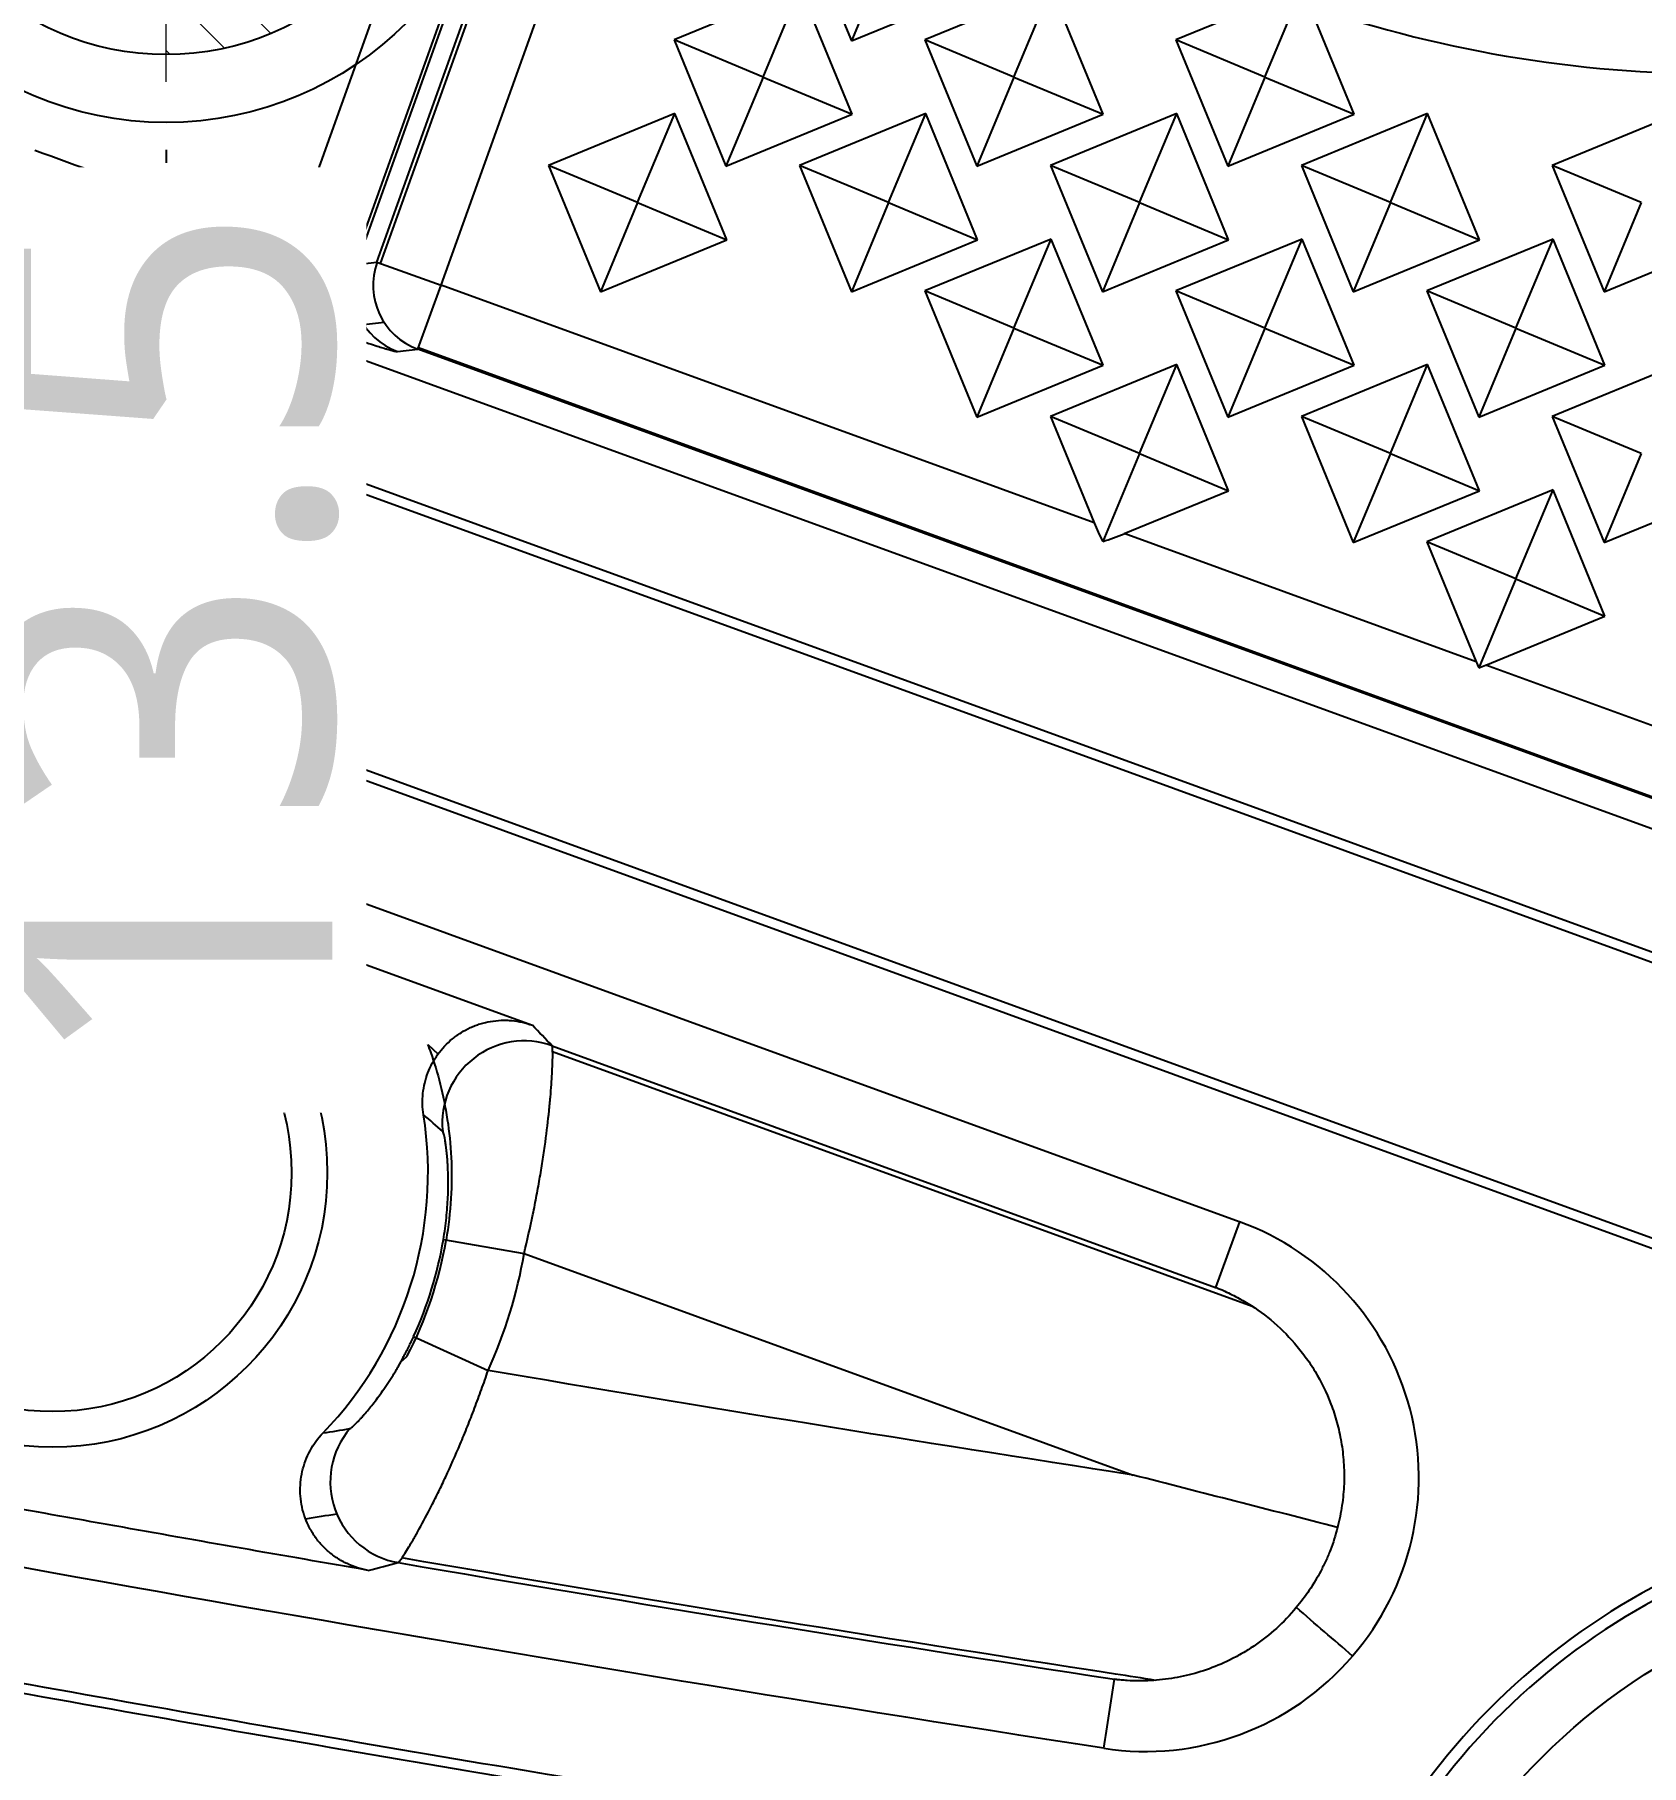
# Model space of a CAD drawing. Header units: millimetres. Extents: x 2519 to 3162, y 2051 to 2506.
# Drawn here: x 2798.95 to 2810.78, y 2238.45 to 2251.2 of the extents above; entities that cross this region are included whole.
import ezdxf
from ezdxf.enums import TextEntityAlignment as Align
from ezdxf.lldxf.tags import DXFTag

# ---------------------------------------------------------------- set-up
doc = ezdxf.new("R2010")
doc.units = ezdxf.units.MM
doc.linetypes.add('CENTER', pattern=[50.8, 31.75, -6.35, 6.35, -6.35])
doc.layers.add('20', color=7, linetype='Continuous', true_color=0xffffff)
doc.layers.add('dim', color=82, linetype='Continuous', lineweight=9)
doc.layers.add('epin', color=13, linetype='Continuous', lineweight=9)
doc.styles.add('Capful-A', font='')
doc.styles.add('TXT05', font='txt.shx', dxfattribs={"width": 0.5, "bigfont": 'gbcbig.shx'})
doc.styles.get('Capful-A').set_extended_font_data('Microsoft YaHei')
tags = doc.linetypes.add('DASHED', pattern=[25.72, 12.86, -12.86]).pattern_tags.tags
tags[6:7] = [DXFTag(74, 4), DXFTag(75, 0), DXFTag(340, '0'), DXFTag(46, 0.0), DXFTag(50, 0.0), DXFTag(44, 0.0), DXFTag(45, 0.0)]
tags[4:5] = [DXFTag(74, 4), DXFTag(75, 0), DXFTag(340, '0'), DXFTag(46, 0.0), DXFTag(50, 0.0), DXFTag(44, 0.0), DXFTag(45, 0.0)]
doc.dimstyles.new('Capful-A-1.0', dxfattribs={"dimtxt": 2.5, "dimasz": 2.5, "dimexe": 1.5, "dimexo": 1, "dimgap": 1.5, "dimtad": 0, "dimdsep": 46, "dimtxsty": 'Capful-A', "dimcen": 0, "dimclrt": 2, "dimazin": 2, "dimtfac": 1, "dimtmove": 0, "dimatfit": 3, "dimfxl": 0, "dimtolj": 1, "dimtzin": 0, "dimarcsym": 0})
doc.dimstyles.new('Capful-A-2.5', dxfattribs={"dimscale": 2.5, "dimtxt": 2.5, "dimasz": 2.5, "dimexe": 1.5, "dimexo": 1, "dimgap": 1.5, "dimtad": 0, "dimdsep": 46, "dimtxsty": 'Capful-A', "dimcen": 0, "dimclrt": 2, "dimazin": 2, "dimtfac": 1, "dimtmove": 0, "dimatfit": 3, "dimfxl": 0, "dimtolj": 1, "dimtzin": 0, "dimarcsym": 0})

# ---------------------------------------------------------------- blocks, each defined once
blk = doc.blocks.new('epin_ejp_4')
at = {"layer": 'epin'}
h = blk.add_hatch(dxfattribs=at)
h.set_pattern_fill('_ANSI31', color=123, scale=0.1, angle=90)
h.set_pattern_definition([(135, (-3800.9753, 4044.38832), (-0.224506403, -0.224506403), [])])
h.paths.add_polyline_path([(0, 2, 0.414214), (-2, 0), (0, 0)])
h.paths.add_polyline_path([(2, 0), (0, 0), (0, -2, 0.414214)])
at = {"layer": 'epin', "color": 1, "linetype": 'CENTER', "ltscale": 0.08}
for p, q in [((0, -2.2), (0, 2.2)), ((-2.2, 0), (2.2, 0))]:
    blk.add_line(p, q, dxfattribs=at)
at = {"layer": 'epin'}
blk.add_circle((0, 0), 2, dxfattribs=at)
at = {"layer": 'epin', "color": 6, "style": 'TXT05', "width": 0.5}
blk.add_text('%%c4', height=1.4, dxfattribs=at).set_placement((0.663, 0.9), align=Align.MIDDLE)
blk = doc.blocks.new('*D124')
at = {"layer": 'Defpoints', "color": 0, "transparency": 16777216}
for p in [(2813.414, 2279.55), (2813.414, 2169.55)]:
    blk.add_point(p, dxfattribs=at)
at = {"layer": 'dim', "color": 0, "lineweight": -2, "transparency": 16777216}
blk.add_line((2813.414, 2168.301), (2813.414, 2159.55), dxfattribs=at)
at = {"layer": 'dim', "color": 2, "transparency": 16777216, "insert": (2813.414, 2156.239), "char_height": 6.25, "attachment_point": 5, "rotation": 90, "style": 'Capful-A', "bg_fill": 3, "box_fill_scale": 1.1, "bg_fill_color": 256, "bg_fill_true_color": 13158600, "bg_fill_transparency": 0}
blk.add_mtext('\\A1;0', dxfattribs=at)
at = {"layer": 'Defpoints', "color": 0, "transparency": 16777216}
blk.add_point((2813.414, 2159.55), dxfattribs=at)
blk = doc.blocks.new('*D163')
at = {"layer": 'Defpoints', "color": 0, "transparency": 16777216}
for p in [(2813.414, 2279.55), (2760.15, 2247.39), (2760.671, 2247.39)]:
    blk.add_point(p, dxfattribs=at)
at = {"layer": 'dim', "color": 0, "lineweight": -2, "transparency": 16777216}
blk.add_line((2760.65, 2247.39), (2760.671, 2247.39), dxfattribs=at)
at = {"layer": 'dim', "color": 2, "transparency": 16777216, "insert": (2765.261, 2247.39), "char_height": 2.5, "attachment_point": 5, "style": 'Capful-A', "bg_fill": 3, "box_fill_scale": 1.1, "bg_fill_color": 256, "bg_fill_true_color": 13158600, "bg_fill_transparency": 0}
blk.add_mtext('\\A1;32.16', dxfattribs=at)
blk = doc.blocks.new('*D164')
at = {"layer": 'Defpoints', "color": 0, "transparency": 16777216}
for p in [(2813.414, 2279.55), (2757.95, 2245.19), (2757.95, 2244.41)]:
    blk.add_point(p, dxfattribs=at)
at = {"layer": 'dim', "color": 0, "lineweight": -2, "transparency": 16777216}
blk.add_line((2757.95, 2244.69), (2757.95, 2244.41), dxfattribs=at)
at = {"layer": 'dim', "color": 2, "transparency": 16777216, "insert": (2757.95, 2239.845), "char_height": 2.5, "attachment_point": 5, "rotation": 90, "style": 'Capful-A', "bg_fill": 3, "box_fill_scale": 1.1, "bg_fill_color": 256, "bg_fill_true_color": 13158600, "bg_fill_transparency": 0}
blk.add_mtext('\\A1;55.46', dxfattribs=at)
blk = doc.blocks.new('*D165')
at = {"layer": 'Defpoints', "color": 0, "transparency": 16777216}
for p in [(2813.414, 2279.55), (2799.914, 2250.85)]:
    blk.add_point(p, dxfattribs=at)
at = {"layer": 'dim', "color": 0, "lineweight": -2, "transparency": 16777216}
blk.add_line((2799.914, 2250.35), (2799.914, 2250.254), dxfattribs=at)
at = {"layer": 'dim', "color": 2, "transparency": 16777216, "insert": (2799.914, 2246.739), "char_height": 2.5, "attachment_point": 5, "rotation": 90, "style": 'Capful-A', "bg_fill": 3, "box_fill_scale": 1.1, "bg_fill_color": 256, "bg_fill_true_color": 13158600, "bg_fill_transparency": 0}
blk.add_mtext('\\A1;13.5', dxfattribs=at)
at = {"layer": 'Defpoints', "color": 0, "transparency": 16777216}
blk.add_point((2799.914, 2250.254), dxfattribs=at)
blk = doc.blocks.new('*D192')
at = {"layer": 'Defpoints', "color": 0, "transparency": 16777216}
for p in [(2813.414, 2279.55), (2778.414, 2255.55), (2778.414, 2254.62)]:
    blk.add_point(p, dxfattribs=at)
at = {"layer": 'dim', "color": 0, "lineweight": -2, "transparency": 16777216}
blk.add_line((2778.414, 2255.05), (2778.414, 2254.62), dxfattribs=at)
at = {"layer": 'dim', "color": 2, "transparency": 16777216, "insert": (2778.414, 2252.416), "char_height": 2.5, "attachment_point": 5, "rotation": 90, "style": 'Capful-A', "bg_fill": 3, "box_fill_scale": 1.1, "bg_fill_color": 256, "bg_fill_true_color": 13158600, "bg_fill_transparency": 0}
blk.add_mtext('\\A1;35', dxfattribs=at)

msp = doc.modelspace()

# ---------------------------------------------------------------- linework, layer by layer
at = {"layer": '20', "color": 7, "linetype": 'Continuous'}
for p, q in [((2800.84, 2249.657), (2802.826, 2255.199)), ((2801.292, 2249.507), (2803.28, 2255.053)), ((2801.318, 2249.505), (2803.296, 2255.023)), ((2801.467, 2249.522), (2803.38, 2254.861)), ((2803.404, 2254.853), (2801.491, 2249.513)), ((2801.94, 2249.353), (2803.853, 2254.692)), ((2804.577, 2252.081), (2804.96, 2251.152)), ((2805.233, 2251.808), (2804.96, 2251.152)), ((2804.583, 2251.54), (2803.654, 2251.158)), ((2804.31, 2250.884), (2804.583, 2251.54)), ((2804.965, 2250.611), (2804.583, 2251.54)), ((2804.96, 2251.152), (2805.889, 2251.534)), ((2806.431, 2251.54), (2805.501, 2251.158)), ((2806.157, 2250.884), (2806.431, 2251.54)), ((2806.813, 2250.611), (2806.431, 2251.54)), ((2808.132, 2251.48), (2807.349, 2251.158)), ((2808.005, 2250.884), (2808.276, 2251.534)), ((2808.661, 2250.611), (2808.332, 2251.409)), ((2804.31, 2250.884), (2803.654, 2251.158)), ((2803.654, 2251.158), (2804.036, 2250.228)), ((2806.157, 2250.884), (2805.501, 2251.158)), ((2805.501, 2251.158), (2805.884, 2250.228)), ((2808.005, 2250.884), (2807.349, 2251.158)), ((2807.349, 2251.158), (2807.731, 2250.228)), ((2804.31, 2250.884), (2804.036, 2250.228)), ((2804.31, 2250.884), (2804.965, 2250.611)), ((2806.157, 2250.884), (2805.884, 2250.228)), ((2806.157, 2250.884), (2806.813, 2250.611)), ((2808.005, 2250.884), (2807.731, 2250.228)), ((2808.005, 2250.884), (2808.661, 2250.611)), ((2803.659, 2250.616), (2802.73, 2250.234)), ((2803.386, 2249.96), (2803.659, 2250.616)), ((2804.042, 2249.687), (2803.659, 2250.616)), ((2804.036, 2250.228), (2804.965, 2250.611)), ((2805.507, 2250.616), (2804.577, 2250.234)), ((2805.233, 2249.96), (2805.507, 2250.616)), ((2805.889, 2249.687), (2805.507, 2250.616)), ((2805.884, 2250.228), (2806.813, 2250.611)), ((2807.355, 2250.616), (2806.425, 2250.234)), ((2807.081, 2249.96), (2807.355, 2250.616)), ((2807.737, 2249.687), (2807.355, 2250.616)), ((2807.731, 2250.228), (2808.661, 2250.611)), ((2809.202, 2250.616), (2808.273, 2250.234)), ((2808.929, 2249.96), (2809.202, 2250.616)), ((2809.585, 2249.687), (2809.202, 2250.616)), ((2811.05, 2250.616), (2810.12, 2250.234)), ((2803.386, 2249.96), (2802.73, 2250.234)), ((2802.73, 2250.234), (2803.112, 2249.304)), ((2805.233, 2249.96), (2804.577, 2250.234)), ((2804.577, 2250.234), (2804.96, 2249.304)), ((2807.081, 2249.96), (2806.425, 2250.234)), ((2806.425, 2250.234), (2806.808, 2249.304)), ((2808.929, 2249.96), (2808.273, 2250.234)), ((2808.273, 2250.234), (2808.655, 2249.304)), ((2810.776, 2249.96), (2810.12, 2250.234)), ((2810.12, 2250.234), (2810.503, 2249.304)), ((2803.386, 2249.96), (2803.112, 2249.304)), ((2803.386, 2249.96), (2804.042, 2249.687)), ((2805.233, 2249.96), (2804.96, 2249.304)), ((2805.233, 2249.96), (2805.889, 2249.687)), ((2807.081, 2249.96), (2806.808, 2249.304)), ((2807.081, 2249.96), (2807.737, 2249.687)), ((2808.929, 2249.96), (2808.655, 2249.304)), ((2808.929, 2249.96), (2809.585, 2249.687)), ((2810.776, 2249.96), (2810.503, 2249.304)), ((2823.368, 2240.794), (2798.733, 2249.761)), ((2798.774, 2249.872), (2800.667, 2249.183)), ((2803.112, 2249.304), (2804.042, 2249.687)), ((2804.96, 2249.304), (2805.889, 2249.687)), ((2806.431, 2249.692), (2805.501, 2249.31)), ((2806.157, 2249.036), (2806.431, 2249.692)), ((2806.813, 2248.763), (2806.431, 2249.692)), ((2806.808, 2249.304), (2807.737, 2249.687)), ((2808.278, 2249.692), (2807.349, 2249.31)), ((2808.005, 2249.036), (2808.278, 2249.692)), ((2808.661, 2248.763), (2808.278, 2249.692)), ((2808.655, 2249.304), (2809.585, 2249.687)), ((2810.126, 2249.692), (2809.197, 2249.31)), ((2809.853, 2249.036), (2810.126, 2249.692)), ((2810.508, 2248.763), (2810.126, 2249.692)), ((2810.503, 2249.304), (2811.432, 2249.687)), ((2801.318, 2249.505), (2801.467, 2249.522)), ((2801.467, 2249.522), (2801.94, 2249.353)), ((2801.768, 2248.881), (2801.94, 2249.353)), ((2806.747, 2247.603), (2801.94, 2249.353)), ((2806.157, 2249.036), (2805.501, 2249.31)), ((2805.501, 2249.31), (2805.884, 2248.381)), ((2808.005, 2249.036), (2807.349, 2249.31)), ((2807.349, 2249.31), (2807.731, 2248.381)), ((2809.853, 2249.036), (2809.197, 2249.31)), ((2809.197, 2249.31), (2809.579, 2248.381)), ((2801.52, 2249.077), (2801.371, 2249.06)), ((2806.157, 2249.036), (2805.884, 2248.381)), ((2806.157, 2249.036), (2806.813, 2248.763)), ((2808.005, 2249.036), (2807.731, 2248.381)), ((2808.005, 2249.036), (2808.661, 2248.763)), ((2809.853, 2249.036), (2809.579, 2248.381)), ((2809.853, 2249.036), (2810.508, 2248.763)), ((2798.417, 2248.892), (2836.071, 2235.187)), ((2836.085, 2235.257), (2798.441, 2248.958)), ((2801.619, 2248.863), (2801.768, 2248.881)), ((2813.681, 2244.544), (2801.768, 2248.881)), ((2801.772, 2248.893), (2813.686, 2244.556)), ((2805.884, 2248.381), (2806.813, 2248.763)), ((2807.355, 2248.768), (2806.425, 2248.386)), ((2807.081, 2248.113), (2807.355, 2248.768)), ((2807.737, 2247.839), (2807.355, 2248.768)), ((2807.731, 2248.381), (2808.661, 2248.763)), ((2809.202, 2248.768), (2808.273, 2248.386)), ((2808.929, 2248.113), (2809.202, 2248.768)), ((2809.585, 2247.839), (2809.202, 2248.768)), ((2809.579, 2248.381), (2810.508, 2248.763)), ((2811.05, 2248.768), (2810.12, 2248.386)), ((2807.081, 2248.113), (2806.425, 2248.386)), ((2806.425, 2248.386), (2806.747, 2247.603)), ((2808.929, 2248.113), (2808.273, 2248.386)), ((2808.273, 2248.386), (2808.655, 2247.457)), ((2810.776, 2248.113), (2810.12, 2248.386)), ((2810.12, 2248.386), (2810.503, 2247.457)), ((2807.081, 2248.113), (2806.811, 2247.464)), ((2807.081, 2248.113), (2807.737, 2247.839)), ((2808.929, 2248.113), (2808.655, 2247.457)), ((2808.929, 2248.113), (2809.585, 2247.839)), ((2810.776, 2248.113), (2810.503, 2247.457)), ((2806.968, 2247.523), (2807.737, 2247.839)), ((2808.655, 2247.457), (2809.585, 2247.839)), ((2810.126, 2247.845), (2809.197, 2247.462)), ((2809.853, 2247.189), (2810.126, 2247.845)), ((2810.508, 2246.915), (2810.126, 2247.845)), ((2810.503, 2247.457), (2811.432, 2247.839)), ((2809.56, 2246.579), (2806.968, 2247.523)), ((2809.853, 2247.189), (2809.197, 2247.462)), ((2809.197, 2247.462), (2809.56, 2246.579)), ((2828.173, 2236.031), (2797.746, 2247.106)), ((2809.853, 2247.189), (2809.579, 2246.534)), ((2809.853, 2247.189), (2810.508, 2246.915)), ((2797.722, 2247.04), (2827.633, 2236.153)), ((2809.63, 2246.554), (2810.508, 2246.915)), ((2813.853, 2245.016), (2809.63, 2246.554)), ((2797.415, 2246.243), (2807.816, 2242.457)), ((2797.3, 2245.836), (2802.611, 2243.903)), ((2801.841, 2243.761), (2801.917, 2243.691)), ((2802.756, 2243.751), (2807.642, 2241.973)), ((2802.76, 2243.709), (2807.91, 2241.835)), ((2807.817, 2242.456), (2807.642, 2241.973)), ((2801.956, 2242.325), (2802.55, 2242.223)), ((2802.55, 2242.223), (2807.034, 2240.591)), ((2801.737, 2241.611), (2802.285, 2241.361)), ((2801.641, 2241.422), (2801.688, 2241.464))]:
    msp.add_line(p, q, dxfattribs=at)
at = {"layer": '20', "color": 8, "linetype": 'DASHED', "ltscale": 0.1}
msp.add_circle((2799.914, 2253.05), 2.5, dxfattribs=at)
at = {"layer": '20', "color": 7, "linetype": 'Continuous'}
for radius in [2.022, 1.759]:
    msp.add_circle((2799.079, 2242.817), radius, dxfattribs=at)
at = {"layer": '20', "color": 8, "linetype": 'DASHED', "ltscale": 0.2}
msp.add_circle((2813.225, 2235.33), 4.5, dxfattribs=at)
at = {"layer": '20', "color": 7, "linetype": 'Continuous'}
for centre, radius, start, end in [((2811.336, 2260.164), 9.256, 251.0644, 290.4559), ((2799.079, 2242.817), 2.764, 316.1012, 8.88), ((2807.131, 2240.57), 2.007, 319.1971, 70.0298), ((2799.079, 2242.817), 2.939, 332.5784, 350.2796), ((2799.079, 2242.817), 2.919, 335.5801, 350.2796), ((2799.079, 2242.817), 3.522, 335.5802, 350.2796), ((2813.225, 2235.33), 5.025, 16.9812, 147.7642), ((2813.225, 2235.33), 4.937, 16.6141, 148.1314)]:
    msp.add_arc(centre, radius, start, end, dxfattribs=at)
for centre, major_axis, ratio, start_param, end_param in [((2801.791, 2249.335), (-0.058, 0.499), 0.998295, 1.112092, 2.676545), ((2801.94, 2249.353), (0.058, -0.499), 0.998295, 4.253686, 5.818135), ((2807.067, 2247.486), (-0.356, 0.629), 0.327193, 1.204818, 1.42206), ((2806.617, 2247.65), (-0.771, -0.214), 0.292612, 1.74252, 1.959762), ((2809.88, 2246.463), (-0.356, 0.629), 0.327193, 1.204818, 1.276423), ((2809.279, 2246.681), (-0.771, -0.214), 0.292612, 1.888157, 1.959762), ((2802.55, 2243.185), (-0.44, -0.412), 0.998327, 3.611358, 5.63521), ((2801.725, 2240.54), (-0.158, 0.582), 0.998069, 0.596569, 2.706611), ((2807.124, 2240.564), (0.377, -1.973), 1, 5.941877, 6.957793)]:
    msp.add_ellipse(centre, major_axis=major_axis, ratio=ratio, start_param=start_param, end_param=end_param, dxfattribs=at)
for points, knots in [([(2798.947, 2250.347), (2799.263, 2250.232), (2799.579, 2250.117), (2800.21, 2249.888), (2800.525, 2249.773), (2800.84, 2249.658), (2800.84, 2249.658), (2800.84, 2249.658)], [0, 0, 0, 0, 0.501006, 0.501006, 0.999855, 0.999855, 1, 1, 1, 1]), ([(2800.839, 2249.655), (2800.842, 2249.654), (2800.849, 2249.651), (2800.859, 2249.648), (2800.87, 2249.644), (2800.88, 2249.64), (2800.891, 2249.636), (2800.902, 2249.632), (2800.912, 2249.629), (2800.923, 2249.625), (2800.934, 2249.621), (2800.944, 2249.617), (2800.955, 2249.613), (2800.966, 2249.609), (2800.977, 2249.606), (2800.987, 2249.602), (2800.998, 2249.598), (2801.009, 2249.595), (2801.02, 2249.591), (2801.03, 2249.587), (2801.041, 2249.584), (2801.052, 2249.58), (2801.062, 2249.576), (2801.073, 2249.573), (2801.083, 2249.569), (2801.093, 2249.566), (2801.103, 2249.563), (2801.114, 2249.559), (2801.124, 2249.556), (2801.133, 2249.553), (2801.143, 2249.55), (2801.153, 2249.547), (2801.162, 2249.544), (2801.171, 2249.541), (2801.18, 2249.538), (2801.189, 2249.535), (2801.198, 2249.533), (2801.206, 2249.53), (2801.215, 2249.528), (2801.223, 2249.525), (2801.23, 2249.523), (2801.238, 2249.521), (2801.245, 2249.519), (2801.252, 2249.517), (2801.259, 2249.515), (2801.265, 2249.513), (2801.271, 2249.512), (2801.277, 2249.51), (2801.283, 2249.509), (2801.288, 2249.508), (2801.292, 2249.507), (2801.297, 2249.506), (2801.301, 2249.505), (2801.305, 2249.505), (2801.308, 2249.504), (2801.311, 2249.504), (2801.313, 2249.504), (2801.315, 2249.504), (2801.317, 2249.504), (2801.318, 2249.504), (2801.318, 2249.505)], [0, 0, 0, 0, 0.014371, 0.028843, 0.043415, 0.058087, 0.072859, 0.087732, 0.102706, 0.117779, 0.132954, 0.148228, 0.163603, 0.179079, 0.194655, 0.210332, 0.22611, 0.241988, 0.257967, 0.274046, 0.290226, 0.306507, 0.322889, 0.339371, 0.355954, 0.372638, 0.389423, 0.406308, 0.423295, 0.440382, 0.457571, 0.47486, 0.49225, 0.509741, 0.527333, 0.545026, 0.562821, 0.580716, 0.598712, 0.616809, 0.635007, 0.653307, 0.671707, 0.690209, 0.708812, 0.727516, 0.746321, 0.765227, 0.784235, 0.803344, 0.822553, 0.841865, 0.861277, 0.880791, 0.900406, 0.920122, 0.939939, 0.959858, 0.979878, 1, 1, 1, 1]), ([(2800.667, 2249.183), (2800.677, 2249.179), (2800.697, 2249.172), (2800.727, 2249.161), (2800.756, 2249.151), (2800.785, 2249.141), (2800.813, 2249.13), (2800.841, 2249.12), (2800.868, 2249.111), (2800.895, 2249.101), (2800.921, 2249.092), (2800.946, 2249.083), (2800.971, 2249.074), (2800.995, 2249.065), (2801.019, 2249.057), (2801.042, 2249.049), (2801.065, 2249.041), (2801.087, 2249.033), (2801.108, 2249.026), (2801.129, 2249.019), (2801.149, 2249.012), (2801.169, 2249.005), (2801.187, 2248.998), (2801.206, 2248.992), (2801.223, 2248.986), (2801.263, 2248.973), (2801.294, 2248.962), (2801.319, 2248.953)], [0, 0, 0, 0, 0.041925, 0.083307, 0.124144, 0.164438, 0.204188, 0.243395, 0.28206, 0.320184, 0.357768, 0.394814, 0.431323, 0.467294, 0.502727, 0.537622, 0.571978, 0.605795, 0.639073, 0.671809, 0.704006, 0.735661, 0.766775, 0.797347, 0.827379, 0.856871, 1, 1, 1, 1]), ([(2801.319, 2248.953), (2801.329, 2248.95), (2801.367, 2248.937), (2801.423, 2248.919), (2801.479, 2248.901), (2801.517, 2248.889), (2801.55, 2248.879), (2801.575, 2248.872), (2801.591, 2248.868), (2801.598, 2248.867), (2801.601, 2248.866), (2801.604, 2248.865), (2801.606, 2248.865), (2801.609, 2248.864), (2801.611, 2248.864), (2801.613, 2248.864), (2801.615, 2248.863), (2801.616, 2248.863), (2801.618, 2248.863), (2801.618, 2248.863), (2801.619, 2248.863)], [0, 0, 0, 0, 0.054441, 0.221696, 0.358787, 0.465687, 0.542412, 0.684202, 0.767806, 0.788925, 0.810041, 0.831156, 0.852268, 0.873378, 0.894486, 0.915592, 0.936697, 0.957799, 0.9789, 1, 1, 1, 1]), ([(2806.818, 2238.579), (2802.356, 2239.267), (2793.77, 2240.783), (2781.911, 2243.397), (2774.644, 2245.377), (2771.174, 2246.433)], [0, 0, 0, 0, 0.333255, 0.666517, 1, 1, 1, 1]), ([(2770.916, 2245.56), (2770.916, 2245.56), (2772.973, 2244.934), (2777.114, 2243.754), (2783.39, 2242.172), (2789.716, 2240.753), (2796.101, 2239.47), (2802.207, 2238.382), (2806.198, 2237.749), (2808.03, 2237.474)], [0, 0, 0, 0, 0, 0.170443, 0.340915, 0.511386, 0.681821, 0.854117, 1, 1, 1, 1]), ([(2807.976, 2237.553), (2806.166, 2237.825), (2802.197, 2238.455), (2796.114, 2239.539), (2789.73, 2240.821), (2783.406, 2242.24), (2777.133, 2243.822), (2772.993, 2245.002), (2770.937, 2245.627)], [0, 0, 0, 0, 0.144416, 0.317008, 0.487737, 0.658501, 0.829265, 1, 1, 1, 1]), ([(2801.81, 2243.244), (2801.805, 2243.27), (2801.803, 2243.296), (2801.802, 2243.348), (2801.803, 2243.374), (2801.808, 2243.426), (2801.813, 2243.452), (2801.825, 2243.503), (2801.84, 2243.552), (2801.862, 2243.6), (2801.88, 2243.634), (2801.887, 2243.645), (2801.901, 2243.668), (2801.908, 2243.679), (2801.946, 2243.732), (2801.982, 2243.769), (2802.032, 2243.811), (2802.043, 2243.819), (2802.064, 2243.834), (2802.075, 2243.841), (2802.108, 2243.862), (2802.131, 2243.874), (2802.166, 2243.891), (2802.178, 2243.896), (2802.203, 2243.905), (2802.215, 2243.909), (2802.253, 2243.921), (2802.303, 2243.933), (2802.355, 2243.938), (2802.394, 2243.94), (2802.407, 2243.94), (2802.433, 2243.939), (2802.446, 2243.938), (2802.511, 2243.932), (2802.562, 2243.921), (2802.611, 2243.903)], [0, 0, 0, 0, 0.0625, 0.0625, 0.125, 0.125, 0.1875, 0.1875, 0.25, 0.3125, 0.3125, 0.34375, 0.34375, 0.375, 0.375, 0.5, 0.5, 0.53125, 0.53125, 0.5625, 0.5625, 0.625, 0.625, 0.65625, 0.65625, 0.6875, 0.6875, 0.75, 0.8125, 0.8125, 0.84375, 0.84375, 0.875, 0.875, 1, 1, 1, 1]), ([(2808.316, 2235.541), (2806.285, 2235.842), (2802.083, 2236.505), (2795.753, 2237.633), (2789.328, 2238.924), (2782.958, 2240.353), (2776.631, 2241.948), (2772.45, 2243.139), (2770.372, 2243.772)], [0, 0, 0, 0, 0.158381, 0.328156, 0.496098, 0.664074, 0.832051, 1, 1, 1, 1]), ([(2770.352, 2243.704), (2772.431, 2243.072), (2776.613, 2241.88), (2782.941, 2240.285), (2789.313, 2238.855), (2795.74, 2237.564), (2802.095, 2236.432), (2806.321, 2235.766), (2808.376, 2235.461)], [0, 0, 0, 0, 0.167643, 0.335315, 0.502985, 0.670621, 0.840087, 1, 1, 1, 1]), ([(2801.84, 2243.761), (2801.848, 2243.741), (2801.856, 2243.72), (2801.888, 2243.628), (2801.912, 2243.552), (2801.953, 2243.388), (2801.971, 2243.3), (2801.999, 2243.119), (2802.009, 2243.025), (2802.018, 2242.831), (2802.018, 2242.729), (2802.005, 2242.526), (2801.993, 2242.422), (2801.976, 2242.321)], [0, 0, 0, 0, 0.055722, 0.055722, 0.244448, 0.244448, 0.433174, 0.433174, 0.621899, 0.621899, 0.810625, 0.810625, 1, 1, 1, 1]), ([(2802.55, 2242.223), (2802.573, 2242.319), (2802.595, 2242.414), (2802.62, 2242.533), (2802.625, 2242.556), (2802.634, 2242.603), (2802.638, 2242.626), (2802.651, 2242.695), (2802.668, 2242.786), (2802.682, 2242.873), (2802.692, 2242.938), (2802.695, 2242.959), (2802.701, 2243.001), (2802.704, 2243.022), (2802.718, 2243.125), (2802.727, 2243.201), (2802.738, 2243.307), (2802.741, 2243.341), (2802.747, 2243.406), (2802.749, 2243.437), (2802.755, 2243.523), (2802.758, 2243.573), (2802.761, 2243.656), (2802.761, 2243.688), (2802.76, 2243.723), (2802.76, 2243.732), (2802.759, 2243.742), (2802.758, 2243.745), (2802.757, 2243.749), (2802.757, 2243.75), (2802.756, 2243.751)], [0, 0, 0, 0, 0.125, 0.125, 0.15625, 0.15625, 0.1875, 0.1875, 0.25, 0.3125, 0.3125, 0.34375, 0.34375, 0.375, 0.375, 0.5, 0.5, 0.5625, 0.5625, 0.625, 0.625, 0.75, 0.75, 0.875, 0.875, 0.9375, 0.9375, 0.96875, 0.96875, 1, 1, 1, 1]), ([(2770.218, 2243.364), (2771.723, 2242.906), (2773.233, 2242.467), (2776.263, 2241.625), (2778.543, 2241.02), (2780.832, 2240.45), (2782.359, 2240.077), (2783.124, 2239.894), (2784.655, 2239.536), (2785.421, 2239.36), (2786.956, 2239.016), (2789.26, 2238.509), (2791.569, 2238.032), (2793.883, 2237.574), (2794.655, 2237.424), (2796.2, 2237.13), (2796.973, 2236.986), (2800.84, 2236.281), (2803.943, 2235.764), (2807.052, 2235.291)], [0, 0, 0, 0, 0.125, 0.125, 0.25, 0.3125, 0.3125, 0.375, 0.375, 0.4375, 0.4375, 0.5, 0.625, 0.625, 0.6875, 0.6875, 0.75, 0.75, 1, 1, 1, 1]), ([(2801.956, 2242.325), (2801.961, 2242.352), (2801.965, 2242.379), (2801.972, 2242.433), (2801.975, 2242.459), (2801.984, 2242.539), (2801.987, 2242.589), (2801.991, 2242.661), (2801.991, 2242.685), (2801.992, 2242.719), (2801.992, 2242.73), (2801.992, 2242.753), (2801.992, 2242.763), (2801.991, 2242.817), (2801.989, 2242.855), (2801.986, 2242.908), (2801.985, 2242.925), (2801.982, 2242.957), (2801.98, 2242.972), (2801.977, 2243), (2801.974, 2243.019), (2801.972, 2243.036), (2801.97, 2243.047), (2801.969, 2243.052), (2801.965, 2243.076), (2801.962, 2243.091), (2801.956, 2243.113), (2801.953, 2243.12), (2801.951, 2243.121)], [0, 0, 0, 0, 0.0625, 0.0625, 0.125, 0.125, 0.25, 0.25, 0.3125, 0.3125, 0.34375, 0.34375, 0.375, 0.375, 0.5, 0.5, 0.5625, 0.5625, 0.625, 0.625, 0.6875, 0.71875, 0.71875, 0.75, 0.75, 0.875, 0.875, 1, 1, 1, 1]), ([(2806.979, 2234.807), (2802.514, 2235.486), (2793.932, 2236.971), (2781.624, 2239.65), (2773.812, 2241.758), (2770.085, 2242.893), (2770.075, 2242.896)], [0, 0, 0, 0, 0.358354, 0.690819, 0.999229, 1, 1, 1, 1]), ([(2770.099, 2242.875), (2770.099, 2242.875), (2773.818, 2241.743), (2781.621, 2239.637), (2793.93, 2236.959), (2802.512, 2235.473), (2806.977, 2234.794)], [0, 0, 0, 0, 0.000001, 0.308649, 0.64137, 1, 1, 1, 1]), ([(2806.892, 2234.235), (2802.419, 2234.915), (2793.822, 2236.403), (2781.498, 2239.085), (2773.684, 2241.193), (2769.963, 2242.325)], [0, 0, 0, 0, 0.358909, 0.691888, 1, 1, 1, 1]), ([(2769.966, 2242.337), (2773.687, 2241.205), (2781.501, 2239.097), (2793.824, 2236.415), (2802.421, 2234.927), (2806.893, 2234.247)], [0, 0, 0, 0, 0.308112, 0.641091, 1, 1, 1, 1]), ([(2769.82, 2241.856), (2771.332, 2241.397), (2772.849, 2240.957), (2775.893, 2240.111), (2777.419, 2239.706), (2779.715, 2239.122), (2780.481, 2238.931), (2782.016, 2238.557), (2782.784, 2238.374), (2784.322, 2238.014), (2785.092, 2237.837), (2786.633, 2237.491), (2788.947, 2236.983), (2791.267, 2236.504), (2793.591, 2236.043), (2794.366, 2235.893), (2795.918, 2235.598), (2796.694, 2235.453), (2800.579, 2234.745), (2803.695, 2234.226), (2806.818, 2233.751)], [0, 0, 0, 0, 0.125, 0.125, 0.25, 0.25, 0.3125, 0.3125, 0.375, 0.375, 0.4375, 0.4375, 0.5, 0.625, 0.625, 0.6875, 0.6875, 0.75, 0.75, 1, 1, 1, 1]), ([(2807.642, 2241.973), (2807.643, 2241.973), (2807.645, 2241.972), (2807.647, 2241.971), (2807.647, 2241.971), (2807.647, 2241.971), (2807.648, 2241.971), (2807.648, 2241.971), (2807.649, 2241.971), (2807.651, 2241.97), (2807.653, 2241.969), (2807.66, 2241.966), (2807.664, 2241.964), (2807.678, 2241.958), (2807.687, 2241.955), (2807.714, 2241.943), (2807.732, 2241.934), (2807.785, 2241.908), (2807.82, 2241.89), (2807.922, 2241.829), (2807.987, 2241.784), (2808.11, 2241.681), (2808.169, 2241.624), (2808.25, 2241.53), (2808.276, 2241.497), (2808.314, 2241.445), (2808.327, 2241.428), (2808.351, 2241.392), (2808.362, 2241.373), (2808.419, 2241.28), (2808.458, 2241.2), (2808.499, 2241.091), (2808.507, 2241.069), (2808.522, 2241.024), (2808.528, 2241.002), (2808.548, 2240.932), (2808.558, 2240.884), (2808.575, 2240.786), (2808.581, 2240.736), (2808.586, 2240.659), (2808.587, 2240.633), (2808.588, 2240.58), (2808.588, 2240.553), (2808.585, 2240.474), (2808.58, 2240.421), (2808.564, 2240.313), (2808.553, 2240.26), (2808.539, 2240.205)], [0, 0, 0, 0, 0.001953, 0.00293, 0.00293, 0.003174, 0.003174, 0.003418, 0.003906, 0.003906, 0.007813, 0.007813, 0.015625, 0.015625, 0.03125, 0.03125, 0.0625, 0.0625, 0.125, 0.125, 0.25, 0.25, 0.375, 0.375, 0.4375, 0.4375, 0.46875, 0.46875, 0.5, 0.5, 0.625, 0.625, 0.65625, 0.65625, 0.6875, 0.6875, 0.75, 0.75, 0.8125, 0.8125, 0.84375, 0.84375, 0.875, 0.875, 0.9375, 0.9375, 1, 1, 1, 1]), ([(2801.268, 2240.933), (2801.269, 2240.933), (2801.272, 2240.935), (2801.276, 2240.938), (2801.278, 2240.939), (2801.282, 2240.942), (2801.284, 2240.944), (2801.295, 2240.954), (2801.308, 2240.965), (2801.329, 2240.988), (2801.337, 2240.996), (2801.35, 2241.01), (2801.355, 2241.015), (2801.364, 2241.026), (2801.369, 2241.031), (2801.393, 2241.059), (2801.414, 2241.084), (2801.448, 2241.128), (2801.46, 2241.143), (2801.484, 2241.176), (2801.496, 2241.193), (2801.534, 2241.246), (2801.56, 2241.285), (2801.592, 2241.338), (2801.599, 2241.348), (2801.612, 2241.37), (2801.618, 2241.382), (2801.638, 2241.415), (2801.651, 2241.439), (2801.676, 2241.486), (2801.689, 2241.51), (2801.713, 2241.56), (2801.725, 2241.585), (2801.737, 2241.611)], [0, 0, 0, 0, 0.0625, 0.0625, 0.09375, 0.09375, 0.125, 0.125, 0.25, 0.25, 0.3125, 0.3125, 0.34375, 0.34375, 0.375, 0.375, 0.5, 0.5, 0.5625, 0.5625, 0.625, 0.625, 0.75, 0.75, 0.78125, 0.78125, 0.8125, 0.8125, 0.875, 0.875, 0.9375, 0.9375, 1, 1, 1, 1]), ([(2801.623, 2239.946), (2801.625, 2239.947), (2801.628, 2239.95), (2801.634, 2239.958), (2801.637, 2239.962), (2801.642, 2239.969), (2801.646, 2239.974), (2801.662, 2239.998), (2801.68, 2240.026), (2801.708, 2240.072), (2801.713, 2240.081), (2801.725, 2240.101), (2801.732, 2240.112), (2801.751, 2240.145), (2801.764, 2240.169), (2801.807, 2240.246), (2801.838, 2240.303), (2801.879, 2240.384), (2801.887, 2240.4), (2801.904, 2240.434), (2801.913, 2240.452), (2801.939, 2240.505), (2801.956, 2240.541), (2802.009, 2240.654), (2802.044, 2240.734), (2802.089, 2240.84), (2802.098, 2240.861), (2802.116, 2240.905), (2802.125, 2240.927), (2802.151, 2240.993), (2802.186, 2241.082), (2802.22, 2241.174), (2802.253, 2241.267), (2802.27, 2241.314), (2802.285, 2241.361)], [0, 0, 0, 0, 0.0625, 0.0625, 0.09375, 0.09375, 0.125, 0.125, 0.25, 0.25, 0.28125, 0.28125, 0.3125, 0.3125, 0.375, 0.375, 0.5, 0.5, 0.53125, 0.53125, 0.5625, 0.5625, 0.625, 0.625, 0.75, 0.75, 0.78125, 0.78125, 0.8125, 0.8125, 0.875, 0.9375, 0.9375, 1, 1, 1, 1]), ([(2801.403, 2239.889), (2801.376, 2239.894), (2801.349, 2239.9), (2801.297, 2239.917), (2801.271, 2239.927), (2801.222, 2239.95), (2801.199, 2239.963), (2801.164, 2239.985), (2801.153, 2239.993), (2801.131, 2240.01), (2801.121, 2240.018), (2801.09, 2240.045), (2801.051, 2240.083), (2801.018, 2240.126), (2800.988, 2240.172), (2800.974, 2240.196), (2800.95, 2240.244), (2800.94, 2240.269), (2800.923, 2240.321), (2800.916, 2240.348), (2800.907, 2240.401), (2800.901, 2240.455), (2800.902, 2240.51), (2800.907, 2240.564), (2800.911, 2240.591), (2800.923, 2240.644), (2800.931, 2240.67), (2800.95, 2240.721), (2800.962, 2240.746), (2801, 2240.818), (2801.032, 2240.861), (2801.07, 2240.901)], [0, 0, 0, 0, 0.0625, 0.0625, 0.125, 0.125, 0.1875, 0.1875, 0.21875, 0.21875, 0.25, 0.25, 0.3125, 0.375, 0.375, 0.4375, 0.4375, 0.5, 0.5, 0.5625, 0.5625, 0.625, 0.6875, 0.6875, 0.75, 0.75, 0.8125, 0.8125, 0.875, 0.875, 1, 1, 1, 1]), ([(2808.539, 2240.205), (2808.288, 2240.27), (2808.037, 2240.334), (2807.536, 2240.462), (2807.285, 2240.526), (2807.034, 2240.591)], [0, 0, 0, 0, 0.5, 0.5, 1, 1, 1, 1]), ([(2808.539, 2240.205), (2808.525, 2240.148), (2808.507, 2240.093), (2808.476, 2240.012), (2808.465, 2239.986), (2808.447, 2239.947), (2808.441, 2239.934), (2808.428, 2239.908), (2808.422, 2239.896), (2808.39, 2239.834), (2808.361, 2239.787), (2808.301, 2239.697), (2808.269, 2239.655), (2808.235, 2239.615)], [0, 0, 0, 0, 0.25, 0.25, 0.375, 0.375, 0.4375, 0.4375, 0.5, 0.5, 0.75, 0.75, 1, 1, 1, 1]), ([(2807.199, 2239.079), (2807.101, 2239.095), (2805.222, 2239.383), (2803.374, 2239.685), (2801.65, 2239.98)], [0, 0, 0, 0, 0.05259, 1, 1, 1, 1]), ([(2808.235, 2239.615), (2808.189, 2239.558), (2808.14, 2239.508), (2808.039, 2239.416), (2807.986, 2239.375), (2807.905, 2239.319), (2807.878, 2239.302), (2807.836, 2239.277), (2807.822, 2239.269), (2807.794, 2239.254), (2807.78, 2239.246), (2807.71, 2239.21), (2807.653, 2239.186), (2807.539, 2239.144), (2807.482, 2239.127), (2807.367, 2239.101), (2807.309, 2239.091), (2807.222, 2239.081), (2807.193, 2239.079), (2807.135, 2239.076), (2807.106, 2239.075), (2807.048, 2239.075), (2807.019, 2239.076), (2806.976, 2239.079), (2806.962, 2239.08), (2806.941, 2239.082), (2806.934, 2239.083), (2806.924, 2239.084), (2806.921, 2239.084), (2806.917, 2239.084), (2806.916, 2239.084), (2806.914, 2239.085), (2806.913, 2239.085), (2806.913, 2239.085)], [0, 0, 0, 0, 0.125, 0.125, 0.25, 0.25, 0.3125, 0.3125, 0.34375, 0.34375, 0.375, 0.375, 0.5, 0.5, 0.625, 0.625, 0.75, 0.75, 0.8125, 0.8125, 0.875, 0.875, 0.9375, 0.9375, 0.96875, 0.96875, 0.984375, 0.984375, 0.992187, 0.992187, 0.996094, 0.996094, 1, 1, 1, 1])]:
    msp.add_open_spline(points, degree=3, knots=knots, dxfattribs=at)
msp.add_rational_spline([(2800.84, 2249.657), (2800.792, 2249.526), (2800.75, 2249.41), (2800.718, 2249.322), (2800.687, 2249.238), (2800.668, 2249.186), (2800.667, 2249.183)], [1.00012195243, 1.00318654457, 1.06400966974, 1.18259132795, 1.06729891323, 1.00660523428, 1.00051029111], degree=3, knots=[0, 0, 0, 0, 0.507032, 0.507032, 0.507032, 1, 1, 1, 1], dxfattribs=at)
for points in [[(2802.756, 2243.751), (2802.71, 2243.801), (2802.661, 2243.852), (2802.611, 2243.903)], [(2801.951, 2243.121), (2801.905, 2243.162), (2801.858, 2243.203), (2801.81, 2243.244)], [(2807.034, 2240.591), (2805.449, 2240.836), (2803.866, 2241.093), (2802.285, 2241.361)], [(2801.403, 2239.889), (2800.777, 2239.997), (2799.534, 2240.215), (2797.691, 2240.549), (2796.477, 2240.778), (2795.874, 2240.893)], [(2801.07, 2240.901), (2801.138, 2240.911), (2801.203, 2240.922), (2801.268, 2240.933)], [(2801.17, 2240.303), (2801.093, 2240.291), (2801.017, 2240.279), (2800.94, 2240.267)], [(2801.403, 2239.889), (2801.478, 2239.908), (2801.551, 2239.927), (2801.623, 2239.946)], [(2801.623, 2239.946), (2803.353, 2239.649), (2805.111, 2239.363), (2806.897, 2239.087)], [(2808.65, 2239.258), (2808.512, 2239.377), (2808.374, 2239.496), (2808.236, 2239.615)], [(2806.818, 2238.579), (2806.844, 2238.748), (2806.87, 2238.918), (2806.897, 2239.087)], [(2806.913, 2239.085), (2806.908, 2239.085), (2806.902, 2239.086), (2806.897, 2239.087)]]:
    msp.add_open_spline(points, degree=3, dxfattribs=at)

# ---------------------------------------------------------------- block references
at = {"layer": 'epin'}
msp.add_blockref('epin_ejp_4', (2799.914, 2253.05), dxfattribs=at)

# ---------------------------------------------------------------- next in the draw order: dimensions: what is measured, and where the dimension line sits
at = {"layer": 'dim'}
dim = msp.add_ordinate_dim(feature_location=(2813.413741392, 2169.550093588), offset=(0, -10), dtype=1, origin=(2813.413741392, 2279.550093588), dimstyle='Capful-A-2.5', override={"dimasz": 2, "dimexe": 0.49975, "dimexo": 0.49975, "dimgap": 0.49975}, dxfattribs=at)
dim.commit()
dim.dimension.update_dxf_attribs({"geometry": '*D124', "text_midpoint": (2813.413741392, 2156.238904514)})

# ---------------------------------------------------------------- next in the draw order: dimensions: what is measured, and where the dimension line sits
dim = msp.add_ordinate_dim(feature_location=(2760.15, 2247.39), offset=(0.521, 0), dtype=0, origin=(2813.414, 2279.55), dimstyle='Capful-A-1.0', override={"dimasz": 2, "dimexe": 0.49975, "dimexo": 0.49975, "dimgap": 0.49975}, dxfattribs=at)
dim.commit()
dim.dimension.update_dxf_attribs({"geometry": '*D163', "text_midpoint": (2765.261, 2247.39)})

# ---------------------------------------------------------------- next in the draw order: dimensions: what is measured, and where the dimension line sits
dim = msp.add_ordinate_dim(feature_location=(2757.95, 2245.19), offset=(0, -0.78), dtype=1, origin=(2813.414, 2279.55), dimstyle='Capful-A-1.0', override={"dimasz": 2, "dimexe": 0.49975, "dimexo": 0.49975, "dimgap": 0.49975}, dxfattribs=at)
dim.commit()
dim.dimension.update_dxf_attribs({"geometry": '*D164', "text_midpoint": (2757.95, 2239.845)})

# ---------------------------------------------------------------- next in the draw order: dimensions: what is measured, and where the dimension line sits
dim = msp.add_ordinate_dim(feature_location=(2799.914, 2250.85), offset=(0, -0.596), dtype=1, origin=(2813.414, 2279.55), dimstyle='Capful-A-1.0', override={"dimasz": 2, "dimexe": 0.49975, "dimexo": 0.49975, "dimgap": 0.49975}, dxfattribs=at)
dim.commit()
dim.dimension.update_dxf_attribs({"geometry": '*D165', "text_midpoint": (2799.914, 2246.739)})

# ---------------------------------------------------------------- next in the draw order: dimensions: what is measured, and where the dimension line sits
dim = msp.add_ordinate_dim(feature_location=(2778.414, 2255.55), offset=(0, -0.93), dtype=1, origin=(2813.414, 2279.55), dimstyle='Capful-A-1.0', override={"dimasz": 2, "dimexe": 0.49975, "dimexo": 0.49975, "dimgap": 0.49975}, dxfattribs=at)
dim.commit()
dim.dimension.update_dxf_attribs({"geometry": '*D192', "text_midpoint": (2778.414, 2252.416)})

# ---------------------------------------------------------------- next in the draw order: linework, layer by layer
at = {"color": 2}
msp.add_circle((2799.914, 2253.05), 2, dxfattribs=at)

doc.saveas('drawing.dxf')
